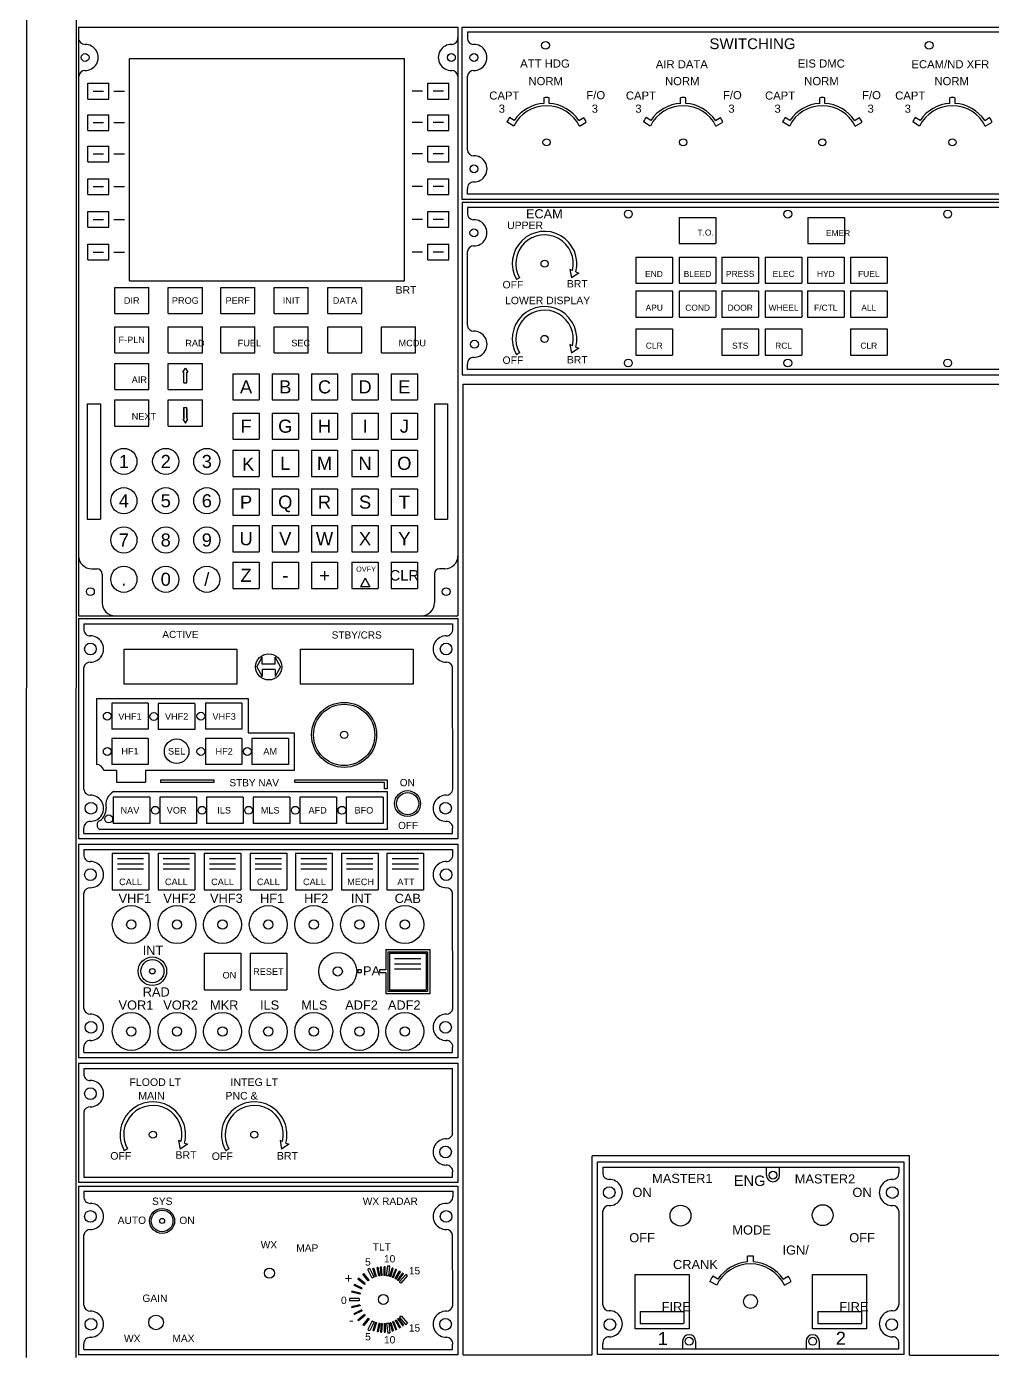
# Model space of a CAD drawing. Extents: x -28 to 311, y -2 to 142.
# Drawn here: x 88.35 to 102.88, y 9.08 to 29.08 of the extents above; entities that cross this region are included whole.
import ezdxf
from ezdxf.enums import TextEntityAlignment as Align

# ---------------------------------------------------------------- set-up
doc = ezdxf.new("R2010")
doc.units = 0
doc.header["$MEASUREMENT"] = 0
doc.layers.get('0').update_dxf_attribs({"linetype": 'CONTINUOUS'})
doc.styles.add('ARIAL', font='arial.ttf', dxfattribs={"height": 3.5})

msp = doc.modelspace()

# ---------------------------------------------------------------- linework, layer by layer
at = {"color": 5, "linetype": 'CONTINUOUS'}
for p, q in [((88.349, 9.064), (88.353, 29.205)), ((89.097, 9.064), (89.101, 29.205)), ((89.132, 29.077), (94.841, 29.077)), ((89.132, 29.077), (89.132, 20.219)), ((94.841, 29.077), (94.841, 20.219)), ((94.904, 29.077), (103.565, 29.077)), ((94.904, 26.483), (94.904, 29.077)), ((103.487, 28.998), (94.983, 28.998)), ((94.983, 28.998), (94.983, 28.92)), ((89.9, 28.605), (94.034, 28.605)), ((89.9, 25.258), (89.9, 28.605)), ((94.034, 25.258), (94.034, 28.605)), ((89.27, 27.994), (89.27, 28.231)), ((89.27, 28.231), (89.585, 28.231)), ((89.585, 27.994), (89.585, 28.231)), ((94.388, 27.994), (94.388, 28.231)), ((94.388, 28.231), (94.703, 28.231)), ((94.703, 27.994), (94.703, 28.231)), ((94.983, 27.229), (94.983, 28.339)), ((89.27, 27.994), (89.585, 27.994)), ((94.388, 27.994), (94.703, 27.994)), ((89.27, 27.522), (89.27, 27.758)), ((89.27, 27.758), (89.585, 27.758)), ((89.585, 27.522), (89.585, 27.758)), ((94.388, 27.522), (94.388, 27.758)), ((94.388, 27.758), (94.703, 27.758)), ((94.703, 27.522), (94.703, 27.758)), ((89.27, 27.522), (89.585, 27.522)), ((94.388, 27.522), (94.703, 27.522)), ((89.27, 27.05), (89.27, 27.286)), ((89.27, 27.286), (89.585, 27.286)), ((89.585, 27.05), (89.585, 27.286)), ((94.388, 27.05), (94.388, 27.286)), ((94.388, 27.286), (94.703, 27.286)), ((94.703, 27.05), (94.703, 27.286)), ((89.27, 27.05), (89.585, 27.05)), ((94.388, 27.05), (94.703, 27.05)), ((89.27, 26.557), (89.27, 26.794)), ((89.27, 26.794), (89.585, 26.794)), ((89.585, 26.557), (89.585, 26.794)), ((94.388, 26.557), (94.388, 26.794)), ((94.388, 26.794), (94.703, 26.794)), ((94.703, 26.557), (94.703, 26.794)), ((94.983, 26.564), (94.983, 26.643)), ((89.27, 26.557), (89.585, 26.557)), ((94.388, 26.557), (94.703, 26.557)), ((103.565, 26.439), (94.903, 26.439)), ((94.903, 26.439), (94.904, 23.844)), ((103.565, 26.483), (94.904, 26.483)), ((103.487, 26.564), (94.983, 26.564)), ((89.27, 26.065), (89.27, 26.302)), ((89.27, 26.302), (89.585, 26.302)), ((89.585, 26.065), (89.585, 26.302)), ((94.388, 26.065), (94.388, 26.302)), ((94.388, 26.302), (94.703, 26.302)), ((94.703, 26.065), (94.703, 26.302)), ((103.486, 26.36), (94.983, 26.36)), ((94.983, 26.36), (94.983, 26.282)), ((98.172, 26.213), (98.172, 25.819)), ((98.172, 26.213), (98.723, 26.213)), ((98.723, 26.213), (98.723, 25.819)), ((100.107, 26.213), (100.107, 25.819)), ((100.107, 26.213), (100.658, 26.213)), ((100.658, 26.213), (100.658, 25.819)), ((89.27, 26.065), (89.585, 26.065)), ((94.388, 26.065), (94.703, 26.065)), ((89.27, 25.573), (89.27, 25.809)), ((89.27, 25.809), (89.585, 25.809)), ((89.585, 25.573), (89.585, 25.809)), ((94.388, 25.573), (94.388, 25.809)), ((94.388, 25.809), (94.703, 25.809)), ((94.703, 25.573), (94.703, 25.809)), ((98.172, 25.819), (98.723, 25.819)), ((100.107, 25.819), (100.658, 25.819)), ((94.983, 24.59), (94.983, 25.702)), ((97.519, 25.616), (97.519, 25.222)), ((97.519, 25.616), (98.07, 25.616)), ((98.07, 25.616), (98.07, 25.222)), ((98.172, 25.616), (98.172, 25.222)), ((98.172, 25.616), (98.723, 25.616)), ((98.723, 25.616), (98.723, 25.222)), ((98.813, 25.616), (98.813, 25.222)), ((98.813, 25.616), (99.364, 25.616)), ((99.364, 25.616), (99.364, 25.222)), ((99.466, 25.616), (99.466, 25.222)), ((99.466, 25.616), (100.017, 25.616)), ((100.017, 25.616), (100.017, 25.222)), ((100.101, 25.616), (100.101, 25.222)), ((100.101, 25.616), (100.652, 25.616)), ((100.652, 25.616), (100.652, 25.222)), ((100.748, 25.616), (100.748, 25.222)), ((100.748, 25.616), (101.299, 25.616)), ((101.299, 25.616), (101.299, 25.222)), ((89.27, 25.573), (89.585, 25.573)), ((94.388, 25.573), (94.703, 25.573)), ((89.9, 25.258), (94.034, 25.258)), ((97.519, 25.222), (98.07, 25.222)), ((98.172, 25.222), (98.723, 25.222)), ((98.813, 25.222), (99.364, 25.222)), ((99.466, 25.222), (100.017, 25.222)), ((100.101, 25.222), (100.652, 25.222)), ((100.748, 25.222), (101.299, 25.222)), ((89.675, 24.766), (89.675, 25.16)), ((89.675, 25.16), (90.187, 25.16)), ((90.187, 24.766), (90.187, 25.16)), ((90.482, 24.766), (90.482, 25.16)), ((90.482, 25.16), (90.994, 25.16)), ((90.994, 24.766), (90.994, 25.16)), ((91.27, 24.766), (91.27, 25.16)), ((91.27, 25.16), (91.782, 25.16)), ((91.782, 24.766), (91.782, 25.16)), ((92.077, 24.766), (92.077, 25.16)), ((92.077, 25.16), (92.589, 25.16)), ((92.589, 24.766), (92.589, 25.16)), ((92.884, 24.766), (92.884, 25.16)), ((92.884, 25.16), (93.396, 25.16)), ((93.396, 24.766), (93.396, 25.16)), ((97.519, 25.108), (98.07, 25.108)), ((97.519, 25.108), (97.519, 24.714)), ((98.07, 25.108), (98.07, 24.714)), ((98.172, 25.108), (98.723, 25.108)), ((98.172, 25.108), (98.172, 24.714)), ((98.723, 25.108), (98.723, 24.714)), ((98.813, 25.108), (99.364, 25.108)), ((98.813, 25.108), (98.813, 24.714)), ((99.364, 25.108), (99.364, 24.714)), ((99.466, 25.108), (99.466, 24.714)), ((99.466, 25.108), (100.017, 25.108)), ((100.017, 25.108), (100.017, 24.714)), ((100.101, 25.108), (100.652, 25.108)), ((100.101, 25.108), (100.101, 24.714)), ((100.652, 25.108), (100.652, 24.714)), ((100.748, 25.108), (100.748, 24.714)), ((100.748, 25.108), (101.299, 25.108)), ((101.299, 25.108), (101.299, 24.714)), ((89.675, 24.766), (90.187, 24.766)), ((90.482, 24.766), (90.994, 24.766)), ((91.27, 24.766), (91.782, 24.766)), ((92.077, 24.766), (92.589, 24.766)), ((92.884, 24.766), (93.396, 24.766)), ((97.519, 24.714), (98.07, 24.714)), ((98.172, 24.714), (98.723, 24.714)), ((98.813, 24.714), (99.364, 24.714)), ((99.466, 24.714), (100.017, 24.714)), ((100.101, 24.714), (100.652, 24.714)), ((100.748, 24.714), (101.299, 24.714)), ((89.675, 24.176), (89.675, 24.569)), ((89.675, 24.569), (90.187, 24.569)), ((90.187, 24.176), (90.187, 24.569)), ((90.482, 24.176), (90.482, 24.569)), ((90.482, 24.569), (90.994, 24.569)), ((90.994, 24.176), (90.994, 24.569)), ((91.27, 24.176), (91.27, 24.569)), ((91.27, 24.569), (91.782, 24.569)), ((91.782, 24.176), (91.782, 24.569)), ((92.077, 24.176), (92.077, 24.569)), ((92.077, 24.569), (92.589, 24.569)), ((92.589, 24.176), (92.589, 24.569)), ((92.884, 24.176), (92.884, 24.569)), ((92.884, 24.569), (93.396, 24.569)), ((93.396, 24.176), (93.396, 24.569)), ((93.691, 24.176), (93.691, 24.569)), ((93.691, 24.569), (94.203, 24.569)), ((94.203, 24.176), (94.203, 24.569)), ((97.519, 24.536), (98.07, 24.536)), ((97.519, 24.536), (97.519, 24.143)), ((98.07, 24.536), (98.07, 24.143)), ((98.813, 24.536), (99.364, 24.536)), ((98.813, 24.536), (98.813, 24.143)), ((99.364, 24.536), (99.364, 24.143)), ((99.466, 24.536), (100.017, 24.536)), ((99.466, 24.536), (99.466, 24.143)), ((100.017, 24.536), (100.017, 24.143)), ((100.748, 24.536), (101.299, 24.536)), ((100.748, 24.536), (100.748, 24.143)), ((101.299, 24.536), (101.299, 24.143)), ((89.675, 24.176), (90.187, 24.176)), ((89.675, 23.624), (89.675, 24.018)), ((89.675, 24.018), (90.187, 24.018)), ((90.187, 23.624), (90.187, 24.018)), ((90.482, 24.176), (90.994, 24.176)), ((90.482, 23.624), (90.482, 24.018)), ((90.482, 24.018), (90.994, 24.018)), ((90.994, 23.624), (90.994, 24.018)), ((91.27, 24.176), (91.782, 24.176)), ((92.077, 24.176), (92.589, 24.176)), ((92.884, 24.176), (93.396, 24.176)), ((93.691, 24.176), (94.203, 24.176)), ((97.519, 24.143), (98.07, 24.143)), ((98.813, 24.143), (99.364, 24.143)), ((99.466, 24.143), (100.017, 24.143)), ((100.748, 24.143), (101.299, 24.143)), ((91.455, 23.861), (91.455, 23.467)), ((91.455, 23.861), (91.849, 23.861)), ((91.849, 23.861), (91.849, 23.467)), ((92.045, 23.861), (92.045, 23.467)), ((92.045, 23.861), (92.439, 23.861)), ((92.439, 23.861), (92.439, 23.467)), ((92.636, 23.861), (92.636, 23.467)), ((92.636, 23.861), (93.03, 23.861)), ((93.03, 23.861), (93.03, 23.467)), ((93.246, 23.861), (93.246, 23.467)), ((93.246, 23.861), (93.64, 23.861)), ((93.64, 23.861), (93.64, 23.467)), ((93.837, 23.861), (93.837, 23.467)), ((93.837, 23.861), (94.23, 23.861)), ((94.23, 23.861), (94.23, 23.467)), ((94.904, 23.844), (103.565, 23.844)), ((94.983, 23.925), (94.983, 24.004)), ((103.478, 23.925), (94.983, 23.925)), ((89.675, 23.624), (90.187, 23.624)), ((90.482, 23.624), (90.994, 23.624)), ((94.92, 9.103), (94.92, 23.707)), ((94.92, 23.707), (103.581, 23.707)), ((89.675, 23.073), (89.675, 23.467)), ((89.675, 23.467), (90.187, 23.467)), ((90.187, 23.073), (90.187, 23.467)), ((90.482, 23.073), (90.482, 23.467)), ((90.482, 23.467), (90.994, 23.467)), ((90.994, 23.073), (90.994, 23.467)), ((91.455, 23.467), (91.849, 23.467)), ((92.045, 23.467), (92.439, 23.467)), ((92.636, 23.467), (93.03, 23.467)), ((93.246, 23.467), (93.64, 23.467)), ((93.837, 23.467), (94.23, 23.467)), ((91.455, 23.27), (91.455, 22.876)), ((91.455, 23.27), (91.849, 23.27)), ((91.849, 23.27), (91.849, 22.876)), ((92.045, 23.27), (92.045, 22.876)), ((92.045, 23.27), (92.439, 23.27)), ((92.439, 23.27), (92.439, 22.876)), ((92.636, 23.27), (92.636, 22.876)), ((92.636, 23.27), (93.03, 23.27)), ((93.03, 23.27), (93.03, 22.876)), ((93.246, 23.27), (93.246, 22.876)), ((93.246, 23.27), (93.64, 23.27)), ((93.64, 23.27), (93.64, 22.876)), ((93.837, 23.27), (93.837, 22.876)), ((93.837, 23.27), (94.23, 23.27)), ((94.23, 23.27), (94.23, 22.876)), ((89.675, 23.073), (90.187, 23.073)), ((90.482, 23.073), (90.994, 23.073)), ((91.455, 22.876), (91.849, 22.876)), ((92.045, 22.876), (92.439, 22.876)), ((92.636, 22.876), (93.03, 22.876)), ((93.246, 22.876), (93.64, 22.876)), ((93.837, 22.876), (94.23, 22.876)), ((91.455, 22.711), (91.455, 22.317)), ((91.455, 22.711), (91.849, 22.711)), ((91.849, 22.711), (91.849, 22.317)), ((92.045, 22.711), (92.045, 22.317)), ((92.045, 22.711), (92.439, 22.711)), ((92.439, 22.711), (92.439, 22.317)), ((92.636, 22.711), (92.636, 22.317)), ((92.636, 22.711), (93.03, 22.711)), ((93.03, 22.711), (93.03, 22.317)), ((93.246, 22.711), (93.246, 22.317)), ((93.246, 22.711), (93.64, 22.711)), ((93.64, 22.711), (93.64, 22.317)), ((93.837, 22.711), (93.837, 22.317)), ((93.837, 22.711), (94.23, 22.711)), ((94.23, 22.711), (94.23, 22.317)), ((91.455, 22.317), (91.849, 22.317)), ((92.045, 22.317), (92.439, 22.317)), ((92.636, 22.317), (93.03, 22.317)), ((93.246, 22.317), (93.64, 22.317)), ((93.837, 22.317), (94.23, 22.317)), ((91.455, 22.128), (91.455, 21.735)), ((91.455, 22.128), (91.849, 22.128)), ((91.849, 22.128), (91.849, 21.735)), ((92.045, 22.128), (92.045, 21.735)), ((92.045, 22.128), (92.439, 22.128)), ((92.439, 22.128), (92.439, 21.735)), ((92.636, 22.128), (92.636, 21.735)), ((92.636, 22.128), (93.03, 22.128)), ((93.03, 22.128), (93.03, 21.735)), ((93.246, 22.128), (93.246, 21.735)), ((93.246, 22.128), (93.64, 22.128)), ((93.64, 22.128), (93.64, 21.735)), ((93.837, 22.128), (93.837, 21.735)), ((93.837, 22.128), (94.23, 22.128)), ((94.23, 22.128), (94.23, 21.735)), ((91.455, 21.735), (91.849, 21.735)), ((92.045, 21.735), (92.439, 21.735)), ((92.636, 21.735), (93.03, 21.735)), ((93.246, 21.735), (93.64, 21.735)), ((93.837, 21.735), (94.23, 21.735)), ((91.455, 21.577), (91.455, 21.183)), ((91.455, 21.577), (91.849, 21.577)), ((91.849, 21.577), (91.849, 21.183)), ((92.045, 21.577), (92.045, 21.183)), ((92.045, 21.577), (92.439, 21.577)), ((92.439, 21.577), (92.439, 21.183)), ((92.636, 21.577), (92.636, 21.183)), ((92.636, 21.577), (93.03, 21.577)), ((93.03, 21.577), (93.03, 21.183)), ((93.246, 21.577), (93.246, 21.183)), ((93.246, 21.577), (93.64, 21.577)), ((93.64, 21.577), (93.64, 21.183)), ((93.837, 21.577), (93.837, 21.183)), ((93.837, 21.577), (94.23, 21.577)), ((94.23, 21.577), (94.23, 21.183)), ((91.455, 21.183), (91.849, 21.183)), ((91.455, 21.026), (91.455, 20.632)), ((91.455, 21.026), (91.849, 21.026)), ((91.849, 21.026), (91.849, 20.632)), ((92.045, 21.183), (92.439, 21.183)), ((92.045, 21.026), (92.045, 20.632)), ((92.045, 21.026), (92.439, 21.026)), ((92.439, 21.026), (92.439, 20.632)), ((92.636, 21.183), (93.03, 21.183)), ((92.636, 21.026), (92.636, 20.632)), ((92.636, 21.026), (93.03, 21.026)), ((93.03, 21.026), (93.03, 20.632)), ((93.246, 21.183), (93.64, 21.183)), ((93.246, 21.026), (93.246, 20.632)), ((93.246, 21.026), (93.64, 21.026)), ((93.64, 21.026), (93.64, 20.632)), ((93.837, 21.183), (94.23, 21.183)), ((93.837, 21.026), (93.837, 20.632)), ((93.837, 21.026), (94.23, 21.026)), ((94.23, 21.026), (94.23, 20.632)), ((89.329, 20.928), (89.408, 20.928)), ((89.486, 20.849), (89.486, 20.416)), ((94.486, 20.849), (94.486, 20.416)), ((94.644, 20.928), (94.565, 20.928)), ((91.455, 20.632), (91.849, 20.632)), ((92.045, 20.632), (92.439, 20.632)), ((92.636, 20.632), (93.03, 20.632)), ((93.246, 20.632), (93.64, 20.632)), ((93.837, 20.632), (94.23, 20.632)), ((89.132, 20.219), (94.841, 20.219)), ((89.132, 20.18), (94.841, 20.18)), ((89.132, 20.18), (89.132, 16.864)), ((89.211, 20.101), (89.211, 20.022)), ((89.211, 20.101), (94.761, 20.101)), ((94.761, 20.101), (94.761, 20.022)), ((94.841, 20.18), (94.841, 16.864)), ((89.816, 19.718), (91.513, 19.718)), ((89.816, 19.193), (89.816, 19.718)), ((91.513, 19.718), (91.513, 19.193)), ((92.472, 19.718), (94.169, 19.718)), ((92.472, 19.193), (92.472, 19.718)), ((94.169, 19.718), (94.169, 19.193)), ((89.211, 17.609), (89.212, 19.442)), ((94.762, 17.609), (94.761, 19.442)), ((91.513, 19.193), (89.816, 19.193)), ((94.169, 19.193), (92.472, 19.193)), ((89.399, 18.978), (91.682, 18.978)), ((89.399, 18.978), (89.399, 17.984)), ((89.63, 18.908), (89.63, 18.515)), ((90.181, 18.908), (89.63, 18.908)), ((90.181, 18.908), (90.181, 18.515)), ((90.331, 18.903), (90.331, 18.509)), ((90.882, 18.903), (90.331, 18.903)), ((90.882, 18.903), (90.882, 18.509)), ((91.039, 18.908), (91.039, 18.515)), ((91.59, 18.908), (91.039, 18.908)), ((91.59, 18.908), (91.59, 18.515)), ((91.682, 18.978), (91.682, 18.46)), ((90.181, 18.515), (89.63, 18.515)), ((90.882, 18.509), (90.331, 18.509)), ((91.59, 18.515), (91.039, 18.515)), ((91.682, 18.46), (92.378, 18.46)), ((92.378, 18.46), (92.378, 17.891)), ((89.63, 18.376), (89.63, 17.982)), ((90.181, 18.376), (89.63, 18.376)), ((90.181, 18.376), (90.181, 17.982)), ((91.039, 18.376), (91.039, 17.982)), ((91.59, 18.376), (91.039, 18.376)), ((91.59, 18.376), (91.59, 17.982)), ((91.739, 18.376), (91.739, 17.982)), ((92.29, 18.376), (91.739, 18.376)), ((92.29, 18.376), (92.29, 17.982)), ((89.704, 17.891), (89.509, 17.891)), ((90.181, 17.982), (89.63, 17.982)), ((89.704, 17.891), (89.704, 17.718)), ((92.378, 17.891), (90.139, 17.891)), ((90.139, 17.891), (90.139, 17.718)), ((91.59, 17.982), (91.039, 17.982)), ((92.29, 17.982), (91.739, 17.982)), ((89.704, 17.718), (90.139, 17.718)), ((89.652, 17.492), (89.652, 17.098)), ((90.203, 17.492), (89.652, 17.492)), ((89.658, 17.575), (93.775, 17.575)), ((90.203, 17.492), (90.203, 17.098)), ((90.354, 17.492), (90.354, 17.098)), ((90.905, 17.492), (90.354, 17.492)), ((90.905, 17.492), (90.905, 17.098)), ((91.056, 17.492), (91.056, 17.098)), ((91.607, 17.492), (91.056, 17.492)), ((91.607, 17.492), (91.607, 17.098)), ((91.758, 17.492), (91.758, 17.098)), ((92.309, 17.492), (91.758, 17.492)), ((92.309, 17.492), (92.309, 17.098)), ((92.46, 17.492), (92.46, 17.098)), ((93.011, 17.492), (92.46, 17.492)), ((93.011, 17.492), (93.011, 17.098)), ((93.713, 17.492), (93.161, 17.492)), ((93.161, 17.492), (93.161, 17.098)), ((93.713, 17.492), (93.713, 17.098)), ((93.775, 17.575), (93.775, 17.006)), ((89.211, 16.945), (89.211, 17.024)), ((93.775, 17.006), (89.453, 17.006)), ((90.203, 17.098), (89.652, 17.098)), ((90.905, 17.098), (90.354, 17.098)), ((91.607, 17.098), (91.056, 17.098)), ((92.309, 17.098), (91.758, 17.098)), ((93.011, 17.098), (92.46, 17.098)), ((93.713, 17.098), (93.161, 17.098)), ((94.761, 16.945), (94.761, 17.024)), ((94.841, 16.864), (89.132, 16.864)), ((89.211, 16.945), (94.761, 16.945)), ((89.132, 16.786), (94.841, 16.786)), ((89.132, 16.786), (89.132, 13.569)), ((89.211, 16.707), (89.211, 16.628)), ((89.211, 16.707), (94.761, 16.707)), ((89.638, 16.649), (90.189, 16.649)), ((89.638, 16.649), (89.638, 16.098)), ((90.189, 16.649), (90.189, 16.098)), ((90.328, 16.649), (90.328, 16.098)), ((90.328, 16.649), (90.879, 16.649)), ((90.879, 16.649), (90.879, 16.098)), ((91.023, 16.649), (91.023, 16.098)), ((91.023, 16.649), (91.574, 16.649)), ((91.574, 16.649), (91.574, 16.098)), ((91.713, 16.649), (91.713, 16.098)), ((91.713, 16.649), (92.264, 16.649)), ((92.264, 16.649), (92.264, 16.098)), ((92.398, 16.649), (92.398, 16.098)), ((92.398, 16.649), (92.949, 16.649)), ((92.949, 16.649), (92.949, 16.098)), ((93.088, 16.649), (93.088, 16.098)), ((93.088, 16.649), (93.639, 16.649)), ((93.639, 16.649), (93.639, 16.098)), ((93.773, 16.649), (93.773, 16.098)), ((93.773, 16.649), (94.324, 16.649)), ((94.324, 16.649), (94.324, 16.098)), ((94.761, 16.707), (94.761, 16.628)), ((94.841, 16.786), (94.841, 13.569)), ((89.211, 14.313), (89.212, 16.048)), ((89.638, 16.098), (90.189, 16.098)), ((90.328, 16.098), (90.879, 16.098)), ((91.023, 16.098), (91.574, 16.098)), ((91.713, 16.098), (92.264, 16.098)), ((92.398, 16.098), (92.949, 16.098)), ((93.088, 16.098), (93.639, 16.098)), ((93.773, 16.098), (94.324, 16.098)), ((94.762, 14.313), (94.761, 16.048)), ((91.023, 15.144), (91.574, 15.144)), ((91.023, 15.144), (91.023, 14.593)), ((91.574, 15.144), (91.574, 14.593)), ((91.713, 15.144), (92.264, 15.144)), ((91.713, 15.144), (91.713, 14.593)), ((92.264, 15.144), (92.264, 14.593)), ((93.809, 15.144), (93.809, 14.593)), ((93.809, 15.144), (94.36, 15.144)), ((94.36, 15.144), (94.36, 14.593)), ((91.023, 14.593), (91.574, 14.593)), ((91.713, 14.593), (92.264, 14.593)), ((93.809, 14.593), (94.36, 14.593)), ((89.211, 13.65), (89.211, 13.729)), ((89.211, 13.65), (94.761, 13.65)), ((94.761, 13.65), (94.761, 13.729)), ((94.841, 13.569), (89.132, 13.569)), ((89.132, 13.49), (94.841, 13.49)), ((89.132, 13.49), (89.132, 11.694)), ((89.211, 13.411), (89.211, 13.333)), ((89.211, 13.411), (94.762, 13.411)), ((94.761, 12.434), (94.761, 13.411)), ((94.841, 13.49), (94.841, 11.694)), ((89.212, 12.752), (89.209, 11.775)), ((101.635, 12.099), (96.862, 12.099)), ((96.862, 9.102), (96.862, 12.099)), ((101.557, 12.003), (96.941, 12.003)), ((96.941, 9.11), (96.941, 12.003)), ((101.557, 9.11), (101.557, 12.003)), ((101.635, 9.1), (101.635, 12.099)), ((94.761, 11.775), (94.761, 11.854)), ((97.02, 11.924), (97.02, 11.846)), ((97.02, 11.924), (101.477, 11.924)), ((99.484, 11.806), (99.484, 11.924)), ((99.681, 11.806), (99.681, 11.924)), ((101.477, 11.924), (101.477, 11.846)), ((94.841, 11.694), (89.132, 11.694)), ((89.132, 11.643), (94.841, 11.643)), ((89.132, 11.643), (89.132, 9.103)), ((89.209, 11.775), (94.761, 11.775)), ((94.841, 11.643), (94.841, 9.103)), ((89.211, 11.565), (89.211, 11.486)), ((89.211, 11.565), (94.762, 11.565)), ((94.762, 11.565), (94.762, 11.486)), ((97.019, 9.855), (97.02, 11.265)), ((101.477, 11.265), (101.478, 9.855)), ((89.211, 9.849), (89.212, 10.906)), ((94.762, 9.849), (94.761, 10.906)), ((97.506, 10.313), (98.32, 10.313)), ((97.506, 9.495), (97.506, 10.313)), ((98.32, 10.313), (98.32, 9.495)), ((100.179, 10.313), (100.992, 10.313)), ((100.179, 9.495), (100.179, 10.313)), ((100.992, 10.313), (100.992, 9.495)), ((98.32, 9.495), (97.506, 9.495)), ((100.992, 9.495), (100.179, 9.495)), ((89.211, 9.184), (89.211, 9.263)), ((94.761, 9.184), (94.761, 9.263)), ((97.02, 9.19), (97.02, 9.269)), ((98.222, 9.308), (98.222, 9.19)), ((98.418, 9.308), (98.418, 9.19)), ((100.08, 9.308), (100.08, 9.19)), ((100.277, 9.308), (100.277, 9.19)), ((101.477, 9.19), (101.477, 9.269)), ((94.841, 9.103), (89.132, 9.103)), ((89.211, 9.184), (94.761, 9.184)), ((94.92, 9.103), (96.862, 9.102)), ((101.557, 9.11), (96.941, 9.11)), ((101.477, 9.19), (97.02, 9.19)), ((101.635, 9.1), (103.581, 9.099))]:
    msp.add_line(p, q, dxfattribs=at)
at = {"color": 1, "linetype": 'CONTINUOUS'}
for p, q in [((89.349, 28.113), (89.506, 28.113)), ((89.663, 28.113), (89.821, 28.113)), ((94.309, 28.113), (94.152, 28.113)), ((94.624, 28.113), (94.467, 28.113)), ((96.136, 27.929), (96.136, 28.014)), ((96.212, 27.929), (96.212, 28.014)), ((98.191, 27.929), (98.191, 28.014)), ((98.268, 27.929), (98.268, 28.014)), ((100.286, 27.929), (100.286, 28.014)), ((100.362, 27.929), (100.362, 28.014)), ((102.245, 27.929), (102.245, 28.014)), ((102.322, 27.929), (102.322, 28.014)), ((89.349, 27.64), (89.506, 27.64)), ((89.663, 27.64), (89.821, 27.64)), ((94.309, 27.64), (94.152, 27.64)), ((94.624, 27.64), (94.467, 27.64)), ((95.68, 27.588), (95.576, 27.649)), ((95.688, 27.672), (95.615, 27.715)), ((96.66, 27.672), (96.734, 27.714)), ((96.668, 27.587), (96.772, 27.648)), ((97.736, 27.588), (97.632, 27.649)), ((97.744, 27.672), (97.671, 27.715)), ((98.716, 27.672), (98.79, 27.714)), ((98.724, 27.587), (98.828, 27.648)), ((99.83, 27.588), (99.726, 27.649)), ((99.838, 27.672), (99.765, 27.715)), ((100.811, 27.672), (100.884, 27.714)), ((100.818, 27.587), (100.923, 27.648)), ((101.789, 27.588), (101.685, 27.649)), ((101.797, 27.672), (101.724, 27.715)), ((102.77, 27.672), (102.843, 27.714)), ((102.777, 27.587), (102.882, 27.648)), ((89.349, 27.168), (89.506, 27.168)), ((89.663, 27.168), (89.821, 27.168)), ((94.309, 27.168), (94.152, 27.168)), ((94.624, 27.168), (94.467, 27.168)), ((89.349, 26.676), (89.506, 26.676)), ((89.663, 26.676), (89.821, 26.676)), ((94.309, 26.676), (94.152, 26.676)), ((94.624, 26.676), (94.467, 26.676)), ((89.349, 26.183), (89.506, 26.183)), ((89.663, 26.183), (89.821, 26.183)), ((94.309, 26.183), (94.152, 26.183)), ((94.624, 26.183), (94.467, 26.183)), ((89.349, 25.691), (89.506, 25.691)), ((89.663, 25.691), (89.821, 25.691)), ((94.309, 25.691), (94.152, 25.691)), ((94.624, 25.691), (94.467, 25.691)), ((96.564, 25.414), (96.527, 25.432)), ((96.527, 25.432), (96.55, 25.302)), ((95.766, 25.305), (95.72, 25.279)), ((96.659, 25.375), (96.55, 25.302)), ((96.613, 25.393), (96.659, 25.375)), ((96.564, 24.283), (96.527, 24.301)), ((96.527, 24.301), (96.55, 24.171)), ((96.659, 24.244), (96.55, 24.171)), ((96.613, 24.262), (96.659, 24.244)), ((95.766, 24.174), (95.72, 24.148)), ((90.699, 23.886), (90.739, 23.945)), ((90.699, 23.886), (90.714, 23.886)), ((90.714, 23.726), (90.714, 23.886)), ((90.739, 23.945), (90.778, 23.886)), ((90.763, 23.886), (90.778, 23.886)), ((90.763, 23.726), (90.763, 23.886)), ((90.714, 23.726), (90.763, 23.726)), ((89.262, 23.408), (89.459, 23.408)), ((89.262, 23.408), (89.262, 21.676)), ((89.459, 23.408), (89.459, 21.676)), ((94.486, 23.408), (94.683, 23.408)), ((94.486, 23.408), (94.486, 21.676)), ((94.683, 23.408), (94.683, 21.676)), ((90.714, 23.196), (90.714, 23.356)), ((90.714, 23.356), (90.763, 23.356)), ((90.714, 23.336), (90.714, 23.176)), ((90.763, 23.196), (90.763, 23.356)), ((90.763, 23.336), (90.763, 23.176)), ((90.699, 23.176), (90.714, 23.176)), ((90.699, 23.176), (90.738, 23.118)), ((90.738, 23.118), (90.778, 23.176)), ((90.763, 23.176), (90.778, 23.176)), ((89.262, 21.676), (89.459, 21.676)), ((94.486, 21.676), (94.683, 21.676)), ((93.443, 20.784), (93.372, 20.654)), ((93.514, 20.654), (93.372, 20.654)), ((93.443, 20.784), (93.514, 20.654)), ((91.815, 19.452), (91.894, 19.6)), ((91.815, 19.452), (91.894, 19.305)), ((91.894, 19.492), (91.894, 19.6)), ((92.091, 19.492), (91.894, 19.492)), ((92.091, 19.413), (91.894, 19.413)), ((91.894, 19.413), (91.894, 19.305)), ((92.091, 19.492), (92.091, 19.6)), ((92.17, 19.452), (92.091, 19.6)), ((92.17, 19.452), (92.091, 19.305)), ((92.091, 19.413), (92.091, 19.305)), ((90.363, 17.751), (91.165, 17.751)), ((90.363, 17.751), (90.363, 17.711)), ((91.165, 17.711), (90.363, 17.711)), ((91.165, 17.751), (91.165, 17.711)), ((92.388, 17.711), (92.388, 17.751)), ((92.388, 17.751), (93.774, 17.751)), ((93.733, 17.711), (92.388, 17.711)), ((93.733, 17.618), (93.733, 17.711)), ((93.774, 17.618), (93.733, 17.618)), ((93.774, 17.751), (93.774, 17.618)), ((89.716, 16.57), (90.11, 16.57)), ((89.716, 16.491), (90.11, 16.491)), ((89.716, 16.413), (90.11, 16.413)), ((90.406, 16.57), (90.8, 16.57)), ((90.406, 16.491), (90.8, 16.491)), ((90.406, 16.413), (90.8, 16.413)), ((91.101, 16.57), (91.495, 16.57)), ((91.101, 16.491), (91.495, 16.491)), ((91.101, 16.413), (91.495, 16.413)), ((91.791, 16.57), (92.185, 16.57)), ((91.791, 16.491), (92.185, 16.491)), ((91.791, 16.413), (92.185, 16.413)), ((92.476, 16.57), (92.87, 16.57)), ((92.476, 16.491), (92.87, 16.491)), ((92.476, 16.413), (92.87, 16.413)), ((93.166, 16.57), (93.56, 16.57)), ((93.166, 16.491), (93.56, 16.491)), ((93.166, 16.413), (93.56, 16.413)), ((93.851, 16.57), (94.245, 16.57)), ((93.851, 16.491), (94.245, 16.491)), ((93.851, 16.413), (94.245, 16.413)), ((93.753, 15.2), (94.417, 15.2)), ((93.753, 15.2), (93.753, 14.896)), ((93.786, 15.167), (93.786, 14.57)), ((93.786, 15.167), (94.383, 15.167)), ((93.888, 15.065), (94.282, 15.065)), ((94.383, 15.167), (94.383, 14.57)), ((94.417, 15.2), (94.417, 14.536)), ((93.332, 14.896), (93.332, 14.853)), ((93.386, 14.896), (93.332, 14.896)), ((93.332, 14.853), (93.386, 14.853)), ((93.386, 14.896), (93.386, 14.853)), ((93.753, 14.896), (93.658, 14.896)), ((93.658, 14.896), (93.658, 14.853)), ((93.658, 14.853), (93.753, 14.853)), ((93.753, 14.853), (93.753, 14.536)), ((93.888, 14.986), (94.282, 14.986)), ((93.888, 14.908), (94.282, 14.908)), ((94.417, 14.536), (93.753, 14.536)), ((94.383, 14.57), (93.786, 14.57)), ((90.675, 12.311), (90.637, 12.329)), ((90.637, 12.329), (90.66, 12.197)), ((90.771, 12.272), (90.66, 12.197)), ((90.725, 12.289), (90.771, 12.272)), ((92.201, 12.311), (92.164, 12.329)), ((92.164, 12.329), (92.187, 12.197)), ((92.298, 12.272), (92.187, 12.197)), ((92.251, 12.289), (92.298, 12.272)), ((89.866, 12.2), (89.819, 12.174)), ((91.392, 12.2), (91.346, 12.174)), ((93.581, 10.272), (93.514, 10.403)), ((93.615, 10.282), (93.575, 10.405)), ((93.65, 10.291), (93.626, 10.418)), ((93.665, 10.295), (93.641, 10.421)), ((93.686, 10.296), (93.675, 10.425)), ((93.701, 10.298), (93.69, 10.426)), ((93.728, 10.297), (93.731, 10.426)), ((93.743, 10.298), (93.746, 10.426)), ((93.766, 10.294), (93.785, 10.44)), ((93.799, 10.29), (93.818, 10.435)), ((93.816, 10.284), (93.851, 10.408)), ((93.831, 10.279), (93.866, 10.403)), ((99.199, 10.5), (99.199, 10.588)), ((99.289, 10.5), (99.289, 10.588)), ((93.436, 10.163), (93.336, 10.244)), ((93.445, 10.176), (93.345, 10.256)), ((93.491, 10.218), (93.411, 10.318)), ((93.503, 10.227), (93.423, 10.327)), ((93.552, 10.257), (93.485, 10.387)), ((93.601, 10.278), (93.56, 10.4)), ((93.855, 10.271), (93.904, 10.39)), ((93.87, 10.265), (93.918, 10.385)), ((93.898, 10.25), (93.963, 10.362)), ((93.911, 10.242), (93.976, 10.354)), ((93.932, 10.227), (94.009, 10.331)), ((93.945, 10.219), (94.021, 10.322)), ((93.959, 10.205), (94.057, 10.314)), ((93.984, 10.183), (94.082, 10.292)), ((98.735, 10.149), (98.631, 10.208)), ((98.753, 10.243), (98.677, 10.287)), ((99.736, 10.243), (99.811, 10.287)), ((99.754, 10.149), (99.857, 10.208)), ((93.365, 10.016), (93.24, 10.045)), ((93.369, 10.031), (93.243, 10.06)), ((93.392, 10.092), (93.276, 10.149)), ((93.397, 10.106), (93.282, 10.162)), ((93.356, 9.949), (93.209, 9.949)), ((93.356, 9.916), (93.21, 9.916)), ((93.365, 9.855), (93.24, 9.826)), ((93.369, 9.84), (93.243, 9.811)), ((93.392, 9.779), (93.276, 9.722)), ((93.397, 9.765), (93.282, 9.709)), ((93.436, 9.708), (93.336, 9.627)), ((93.445, 9.695), (93.345, 9.615)), ((93.491, 9.653), (93.411, 9.553)), ((93.503, 9.644), (93.423, 9.544)), ((93.552, 9.614), (93.485, 9.484)), ((93.87, 9.606), (93.918, 9.486)), ((93.898, 9.621), (93.963, 9.509)), ((93.911, 9.629), (93.976, 9.517)), ((93.932, 9.644), (94.009, 9.54)), ((93.945, 9.652), (94.021, 9.549)), ((93.959, 9.666), (94.057, 9.557)), ((93.984, 9.688), (94.082, 9.579)), ((97.585, 9.757), (98.241, 9.757)), ((97.585, 9.757), (97.585, 9.574)), ((98.241, 9.757), (98.241, 9.574)), ((100.257, 9.757), (100.914, 9.757)), ((100.257, 9.757), (100.257, 9.574)), ((100.914, 9.757), (100.914, 9.574)), ((93.581, 9.599), (93.514, 9.468)), ((93.601, 9.593), (93.56, 9.471)), ((93.615, 9.589), (93.575, 9.466)), ((93.65, 9.58), (93.626, 9.453)), ((93.665, 9.576), (93.641, 9.45)), ((93.686, 9.575), (93.675, 9.446)), ((93.701, 9.573), (93.69, 9.445)), ((93.728, 9.574), (93.731, 9.445)), ((93.743, 9.573), (93.746, 9.445)), ((93.766, 9.577), (93.785, 9.431)), ((93.799, 9.581), (93.818, 9.436)), ((93.816, 9.587), (93.851, 9.463)), ((93.831, 9.592), (93.866, 9.468)), ((93.855, 9.6), (93.904, 9.481)), ((97.585, 9.574), (98.241, 9.574)), ((100.257, 9.574), (100.914, 9.574))]:
    msp.add_line(p, q, dxfattribs=at)
at = {"color": 7, "linetype": 'CONTINUOUS'}
for centre, radius in [((96.159, 28.801), 0.0591), ((101.932, 28.801), 0.0591), ((89.23, 28.619), 0.0591), ((94.742, 28.619), 0.0591), ((95.081, 28.619), 0.0591), ((95.082, 26.944), 0.0591), ((97.405, 26.263), 0.0591), ((99.805, 26.263), 0.0591), ((102.211, 26.263), 0.0591), ((95.081, 25.981), 0.0591), ((95.09, 24.305), 0.0591), ((97.405, 24.023), 0.0591), ((99.805, 24.023), 0.0591), ((102.211, 24.023), 0.0591), ((89.309, 20.584), 0.0591), ((94.663, 20.584), 0.0591), ((89.31, 19.721), 0.0879), ((94.663, 19.721), 0.0879), ((89.318, 17.325), 0.0879), ((94.654, 17.325), 0.0879), ((89.31, 16.327), 0.0879), ((94.663, 16.327), 0.0879), ((89.318, 14.03), 0.0879), ((94.654, 14.03), 0.0879), ((89.31, 13.032), 0.0879), ((94.654, 12.155), 0.0879), ((97.118, 11.545), 0.0879), ((89.31, 11.185), 0.0879), ((94.663, 11.185), 0.0879), ((89.318, 9.564), 0.0879), ((94.654, 9.564), 0.0879), ((97.127, 9.558), 0.0879), ((101.37, 9.558), 0.0879), ((98.32, 9.308), 0.0591), ((100.179, 9.308), 0.0591)]:
    msp.add_circle(centre, radius, dxfattribs=at)
at = {"color": 5, "linetype": 'CONTINUOUS'}
for centre, radius in [((96.174, 27.343), 0.0538), ((98.23, 27.343), 0.0538), ((100.324, 27.343), 0.0538), ((102.283, 27.343), 0.0538), ((96.144, 25.517), 0.0525), ((96.144, 24.386), 0.0525), ((89.813, 22.542), 0.197), ((90.443, 22.542), 0.197), ((91.061, 22.542), 0.197), ((89.813, 21.951), 0.197), ((90.443, 21.951), 0.197), ((91.061, 21.951), 0.197), ((89.813, 21.361), 0.197), ((90.443, 21.361), 0.197), ((91.061, 21.361), 0.197), ((89.813, 20.77), 0.197), ((90.443, 20.77), 0.197), ((91.061, 20.77), 0.197), ((91.993, 19.452), 0.197), ((89.563, 18.711), 0.0591), ((90.264, 18.706), 0.0591), ((90.972, 18.711), 0.0591), ((93.128, 18.429), 0.0548), ((89.563, 18.179), 0.0591), ((90.607, 18.183), 0.185), ((90.972, 18.179), 0.0591), ((91.672, 18.179), 0.0591), ((89.585, 17.165), 0.0591), ((90.287, 17.295), 0.0591), ((90.989, 17.295), 0.0591), ((91.691, 17.295), 0.0591), ((92.393, 17.295), 0.0591), ((93.095, 17.295), 0.0591), ((89.924, 15.576), 0.285), ((90.612, 15.576), 0.285), ((91.297, 15.576), 0.285), ((91.986, 15.576), 0.285), ((92.671, 15.576), 0.285), ((93.36, 15.576), 0.285), ((94.042, 15.576), 0.285), ((89.924, 15.576), 0.0692), ((90.612, 15.576), 0.0692), ((91.297, 15.576), 0.0692), ((91.986, 15.576), 0.0692), ((92.671, 15.576), 0.0692), ((93.36, 15.576), 0.0692), ((94.042, 15.576), 0.0692), ((93.032, 14.871), 0.285), ((90.242, 14.874), 0.0412), ((93.032, 14.871), 0.0692), ((89.924, 13.968), 0.285), ((90.612, 13.968), 0.285), ((91.297, 13.968), 0.285), ((91.986, 13.968), 0.285), ((92.671, 13.968), 0.285), ((93.36, 13.968), 0.285), ((94.042, 13.968), 0.285), ((89.924, 13.968), 0.0692), ((90.612, 13.968), 0.0692), ((91.297, 13.968), 0.0692), ((91.986, 13.968), 0.0692), ((92.671, 13.968), 0.0692), ((93.36, 13.968), 0.0692), ((94.042, 13.968), 0.0692), ((90.249, 12.415), 0.0533), ((91.775, 12.415), 0.0533), ((99.582, 11.806), 0.0591), ((101.379, 11.545), 0.0879), ((98.191, 11.197), 0.157), ((100.33, 11.204), 0.157), ((90.389, 11.117), 0.0377), ((92.003, 10.332), 0.0755), ((93.718, 9.936), 0.0746), ((99.244, 9.907), 0.105), ((90.297, 9.59), 0.11)]:
    msp.add_circle(centre, radius, dxfattribs=at)
at = {"color": 1, "linetype": 'CONTINUOUS'}
for centre, radius in [((93.128, 18.429), 0.489), ((93.128, 18.429), 0.461), ((94.083, 17.395), 0.195), ((94.083, 17.395), 0.167), ((90.242, 14.874), 0.215), ((90.242, 14.874), 0.174), ((90.389, 11.117), 0.188), ((90.389, 11.117), 0.163)]:
    msp.add_circle(centre, radius, dxfattribs=at)
at = {"color": 5, "linetype": 'CONTINUOUS'}
for centre, radius, start, end in [((89.227, 28.911), 0.0951, 174.548, 272.2397), ((89.23, 28.619), 0.197, 268.5406, 91.4594), ((94.742, 28.619), 0.197, 88.5406, 271.4594), ((94.746, 28.911), 0.0951, 267.7603, 5.452), ((95.077, 28.911), 0.0951, 174.548, 272.2397), ((95.081, 28.619), 0.197, 268.5406, 91.4594), ((89.227, 28.327), 0.0951, 87.7603, 172.3611), ((94.746, 28.327), 0.0951, 7.6389, 92.2397), ((95.077, 28.327), 0.0951, 87.7603, 172.3611), ((95.077, 27.236), 0.0951, 184.1178, 272.4616), ((95.082, 26.944), 0.197, 268.5406, 91.4594), ((95.078, 26.652), 0.0951, 87.7603, 185.452), ((95.077, 26.273), 0.0951, 174.548, 272.2397), ((95.081, 25.981), 0.197, 268.5406, 91.4594), ((95.077, 25.689), 0.0951, 87.7603, 172.3611), ((95.077, 24.597), 0.0951, 184.1178, 272.4616), ((95.082, 24.305), 0.197, 268.5406, 91.4594), ((95.078, 24.013), 0.0951, 87.7603, 185.452), ((89.329, 21.124), 0.197, 180, 270), ((94.644, 21.124), 0.197, 270, 0), ((89.408, 20.849), 0.0787, 0, 90), ((94.565, 20.849), 0.0787, 90, 180), ((89.683, 20.416), 0.197, 180, 270), ((94.289, 20.416), 0.197, 270, 0), ((89.306, 20.013), 0.0951, 174.548, 272.2397), ((94.667, 20.013), 0.0951, 267.7603, 5.452), ((89.31, 19.721), 0.197, 268.5406, 91.4594), ((94.663, 19.721), 0.197, 88.5406, 271.4594), ((89.306, 19.429), 0.0951, 87.7603, 172.3611), ((94.667, 19.429), 0.0951, 7.6389, 92.2397), ((89.402, 17.875), 0.109, 8.3527, 91.5123), ((89.306, 17.617), 0.0951, 184.1178, 272.4616), ((94.667, 17.617), 0.0951, 267.5384, 355.8822), ((89.31, 17.325), 0.197, 268.5406, 91.4594), ((89.77, 17.375), 0.229, 119.1254, 192.5647), ((94.663, 17.325), 0.197, 88.5406, 271.4594), ((89.31, 17.325), 0.236, 308.3746, 0), ((89.306, 17.033), 0.0951, 87.7603, 185.452), ((89.481, 17.072), 0.0717, 110.0266, 247.0887), ((94.667, 17.033), 0.0951, 354.548, 92.2397), ((89.306, 16.619), 0.0951, 174.548, 272.2397), ((94.667, 16.619), 0.0951, 267.7603, 5.452), ((89.31, 16.327), 0.197, 268.5406, 91.4594), ((94.663, 16.327), 0.197, 88.5406, 271.4594), ((89.306, 16.035), 0.0951, 87.7603, 172.3611), ((94.667, 16.035), 0.0951, 7.6389, 92.2397), ((89.306, 14.322), 0.0951, 184.1178, 272.4616), ((89.31, 14.03), 0.197, 268.5406, 91.4594), ((94.663, 14.03), 0.197, 88.5406, 271.4594), ((94.667, 14.322), 0.0951, 267.5384, 355.8822), ((89.306, 13.738), 0.0951, 87.7603, 185.452), ((94.667, 13.738), 0.0951, 354.548, 92.2397), ((89.306, 13.324), 0.0951, 174.548, 272.2397), ((89.31, 13.032), 0.197, 268.5406, 91.4594), ((89.306, 12.74), 0.0951, 87.7603, 172.3611), ((94.667, 12.447), 0.0951, 267.5384, 355.8822), ((94.663, 12.155), 0.197, 88.5406, 271.4594), ((94.667, 11.863), 0.0951, 354.548, 92.2397), ((97.115, 11.837), 0.0951, 174.548, 272.2397), ((99.582, 11.806), 0.0984, 180, 0), ((101.383, 11.837), 0.0951, 267.7603, 5.452), ((97.118, 11.545), 0.197, 268.5406, 91.4594), ((101.379, 11.545), 0.197, 88.5406, 271.4594), ((89.306, 11.477), 0.0951, 174.548, 272.2397), ((94.667, 11.477), 0.0951, 267.7603, 5.452), ((89.31, 11.185), 0.197, 268.5406, 91.4594), ((94.663, 11.185), 0.197, 88.5406, 271.4594), ((97.115, 11.253), 0.0951, 87.7603, 172.3611), ((101.383, 11.253), 0.0951, 7.6389, 92.2397), ((89.306, 10.893), 0.0951, 87.7603, 172.3611), ((94.667, 10.893), 0.0951, 7.6389, 92.2397), ((89.306, 9.856), 0.0951, 184.1178, 272.4616), ((94.667, 9.856), 0.0951, 267.5384, 355.8822), ((97.114, 9.862), 0.0951, 184.1178, 272.4616), ((101.383, 9.862), 0.0951, 267.5384, 355.8822), ((89.31, 9.564), 0.197, 268.5406, 91.4594), ((94.663, 9.564), 0.197, 88.5406, 271.4594), ((97.118, 9.57), 0.197, 268.5406, 91.4594), ((101.379, 9.57), 0.197, 88.5406, 271.4594), ((98.32, 9.308), 0.0984, 0, 180), ((100.179, 9.308), 0.0984, 0, 180), ((89.306, 9.272), 0.0951, 87.7603, 185.452), ((94.667, 9.272), 0.0951, 354.548, 92.2397), ((97.115, 9.279), 0.0951, 87.7603, 185.452), ((101.383, 9.279), 0.0951, 354.548, 92.2397)]:
    msp.add_arc(centre, radius, start, end, dxfattribs=at)
at = {"color": 1, "linetype": 'CONTINUOUS'}
for centre, radius, start, end in [((96.174, 27.343), 0.672, 86.724, 93.2657), ((98.23, 27.343), 0.672, 86.724, 93.2657), ((100.324, 27.343), 0.672, 86.724, 93.2657), ((102.283, 27.343), 0.672, 86.724, 93.2657), ((96.174, 27.343), 0.551, 26.3092, 153.6081), ((96.174, 27.343), 0.587, 93.737, 145.8784), ((96.174, 27.343), 0.587, 34.0389, 86.2527), ((98.23, 27.343), 0.551, 26.3092, 153.6081), ((98.23, 27.343), 0.587, 93.737, 145.8784), ((98.23, 27.343), 0.587, 34.0389, 86.2527), ((100.324, 27.343), 0.551, 26.3092, 153.6081), ((100.324, 27.343), 0.587, 93.737, 145.8784), ((100.324, 27.343), 0.587, 34.0389, 86.2527), ((102.283, 27.343), 0.551, 26.3092, 153.6081), ((102.283, 27.343), 0.587, 93.737, 145.8784), ((102.283, 27.343), 0.587, 34.0389, 86.2527), ((96.174, 27.343), 0.672, 146.3496, 152.8913), ((96.174, 27.343), 0.672, 27.026, 33.5676), ((98.23, 27.343), 0.672, 146.3496, 152.8913), ((98.23, 27.343), 0.672, 27.026, 33.5676), ((100.324, 27.343), 0.672, 146.3496, 152.8913), ((100.324, 27.343), 0.672, 27.026, 33.5676), ((102.283, 27.343), 0.672, 146.3496, 152.8913), ((102.283, 27.343), 0.672, 27.026, 33.5676), ((96.144, 25.517), 0.486, 345.2201, 209.2914), ((96.144, 25.517), 0.433, 346.2869, 209.2914), ((96.144, 24.386), 0.486, 345.2201, 209.2914), ((96.144, 24.386), 0.433, 346.2869, 209.2914), ((90.249, 12.415), 0.493, 345.2201, 209.2914), ((90.249, 12.415), 0.439, 346.2869, 209.2914), ((91.775, 12.415), 0.493, 345.2201, 209.2914), ((91.775, 12.415), 0.439, 346.2869, 209.2914), ((93.731, 9.942), 0.509, 115.1387, 118.9016), ((93.714, 9.933), 0.491, 106.4639, 108.2287), ((93.733, 9.938), 0.491, 100.7938, 102.5586), ((93.732, 9.936), 0.491, 94.825, 96.5898), ((93.732, 9.935), 0.491, 88.3562, 90.121), ((93.736, 9.933), 0.509, 80.7497, 84.5127), ((93.717, 9.935), 0.491, 72.3746, 74.1394), ((99.244, 9.907), 0.564, 25.4024, 154.5976), ((99.244, 9.907), 0.595, 94.3553, 145.6447), ((99.244, 9.907), 0.683, 86.2038, 93.7962), ((99.244, 9.907), 0.595, 34.3553, 85.6447), ((93.728, 9.948), 0.491, 141.1599, 142.9247), ((93.717, 9.934), 0.491, 126.7855, 128.5503), ((93.707, 9.927), 0.362, 124.2819, 126.6793), ((93.731, 9.942), 0.362, 114.3072, 119.5901), ((93.703, 9.931), 0.362, 103.9604, 106.3577), ((93.744, 9.941), 0.362, 102.6648, 105.0621), ((93.743, 9.938), 0.362, 96.696, 99.0934), ((93.744, 9.935), 0.362, 90.2271, 92.6245), ((93.736, 9.933), 0.362, 80.0612, 85.3442), ((93.706, 9.939), 0.362, 69.8711, 72.2684), ((93.733, 9.929), 0.362, 67.9263, 70.3208), ((93.718, 9.936), 0.362, 57.7376, 60.1321), ((93.733, 9.929), 0.491, 67.9263, 69.6911), ((93.739, 9.921), 0.362, 55.4511, 57.8485), ((93.728, 9.926), 0.362, 45.0959, 50.3788), ((93.718, 9.936), 0.491, 58.3673, 60.1321), ((93.729, 9.927), 0.491, 53.5802, 55.345), ((93.728, 9.926), 0.509, 45.9274, 49.6903), ((99.244, 9.907), 0.683, 146.2038, 153.7962), ((99.244, 9.907), 0.683, 26.2038, 33.7962), ((93.719, 9.935), 0.491, 165.2371, 167.0019), ((93.724, 9.947), 0.491, 154.0409, 155.8057), ((93.715, 9.923), 0.362, 162.7336, 165.131), ((93.728, 9.958), 0.362, 155.9119, 158.3092), ((93.735, 9.958), 0.362, 143.0308, 145.4282), ((93.718, 9.936), 0.509, 178.4766, 182.2395), ((93.719, 9.936), 0.491, 192.9981, 194.7629), ((93.718, 9.936), 0.362, 177.7881, 183.071), ((93.715, 9.948), 0.362, 194.869, 197.2664), ((93.724, 9.924), 0.491, 204.1943, 205.9591), ((93.728, 9.923), 0.491, 217.0753, 218.8401), ((93.728, 9.913), 0.362, 201.6908, 204.0881), ((93.735, 9.913), 0.362, 214.5718, 216.9692), ((93.707, 9.944), 0.362, 233.3207, 235.7181), ((93.731, 9.929), 0.362, 240.4099, 245.6928), ((93.733, 9.942), 0.362, 289.6792, 292.0737), ((93.718, 9.936), 0.362, 299.8679, 302.2624), ((93.739, 9.95), 0.362, 302.1515, 304.5489), ((93.728, 9.945), 0.362, 309.6212, 314.9041), ((93.717, 9.937), 0.491, 231.4497, 233.2145), ((93.731, 9.929), 0.509, 241.0984, 244.8613), ((93.714, 9.938), 0.491, 251.7713, 253.5361), ((93.703, 9.94), 0.362, 253.6423, 256.0396), ((93.733, 9.933), 0.491, 257.4414, 259.2062), ((93.744, 9.93), 0.362, 254.9379, 257.3352), ((93.732, 9.935), 0.491, 263.4102, 265.175), ((93.743, 9.933), 0.362, 260.9066, 263.304), ((93.744, 9.936), 0.362, 267.3755, 269.7729), ((93.732, 9.936), 0.491, 269.879, 271.6438), ((93.736, 9.938), 0.362, 274.6558, 279.9388), ((93.736, 9.938), 0.509, 275.4873, 279.2503), ((93.706, 9.932), 0.362, 287.7316, 290.1289), ((93.717, 9.936), 0.491, 285.8606, 287.6254), ((93.733, 9.942), 0.491, 290.3089, 292.0737), ((93.718, 9.936), 0.491, 299.8679, 301.6327), ((93.729, 9.944), 0.491, 304.655, 306.4198), ((93.728, 9.945), 0.509, 310.3097, 314.0726)]:
    msp.add_arc(centre, radius, start, end, dxfattribs=at)

# ---------------------------------------------------------------- texts
at = {"color": 1, "style": 'ARIAL'}
for s, height, p in [('SWITCHING', 0.1622, (98.626, 28.907)), ('ATT HDG', 0.1217, (95.777, 28.589)), ('AIR DATA', 0.1217, (97.818, 28.578)), ('EIS DMC', 0.1217, (99.955, 28.589)), ('ECAM/ND XFR', 0.12168, (101.666, 28.578)), ('NORM', 0.1217, (95.902, 28.324)), ('NORM', 0.1217, (97.957, 28.324)), ('NORM', 0.1217, (100.052, 28.324)), ('NORM', 0.1217, (102.011, 28.324)), ('CAPT', 0.1217, (95.312, 28.107)), ('F/O', 0.1217, (96.773, 28.113)), ('CAPT', 0.1217, (97.368, 28.107)), ('F/O', 0.1217, (98.829, 28.113)), ('CAPT', 0.1217, (99.462, 28.107)), ('F/O', 0.1217, (100.923, 28.113)), ('CAPT', 0.1217, (101.421, 28.107)), ('3', 0.122, (95.454, 27.91)), ('3', 0.122, (96.854, 27.91)), ('3', 0.122, (97.51, 27.91)), ('3', 0.122, (98.91, 27.91)), ('3', 0.122, (99.604, 27.91)), ('3', 0.122, (101.005, 27.91)), ('3', 0.122, (101.563, 27.91)), ('ECAM', 0.1372, (95.864, 26.336)), ('OFF', 0.1122, (95.512, 25.258)), ('BRT', 0.1122, (96.48, 25.271)), ('BRT', 0.1122, (93.902, 25.179)), ('LOWER DISPLAY', 0.11225, (95.55, 25.02)), ('OFF', 0.1122, (95.512, 24.122)), ('BRT', 0.1122, (96.48, 24.128)), ('OVFY', 0.0787, (93.308, 20.961)), ('ACTIVE', 0.1078, (90.392, 19.994)), ('STBY/CRS', 0.1078, (92.941, 19.986)), ('STBY NAV', 0.1078, (91.402, 17.763)), ('ON', 0.1078, (93.965, 17.765)), ('OFF', 0.1078, (93.94, 17.12)), ('VHF1', 0.1377, (89.733, 16.039)), ('VHF2', 0.1377, (90.406, 16.039)), ('VHF3', 0.1377, (91.11, 16.039)), ('HF1', 0.1377, (91.862, 16.039)), ('HF2', 0.1377, (92.526, 16.039)), ('INT', 0.1377, (93.231, 16.039)), ('CAB', 0.1377, (93.888, 16.039)), ('INT', 0.1377, (90.097, 15.256)), ('PA', 0.1377, (93.412, 14.948)), ('RAD', 0.1377, (90.097, 14.631)), ('VOR1', 0.1377, (89.733, 14.434)), ('VOR2', 0.1377, (90.406, 14.434)), ('MKR', 0.1377, (91.11, 14.434)), ('ILS', 0.1377, (91.862, 14.434)), ('MLS', 0.1377, (92.481, 14.434)), ('ADF2', 0.1377, (93.144, 14.434)), ('ADF2', 0.1377, (93.787, 14.434)), ('FLOOD LT', 0.1138, (89.896, 13.262)), ('INTEG LT', 0.1138, (91.418, 13.262)), ('MAIN', 0.1138, (90.03, 13.057)), ('OFF', 0.1138, (89.608, 12.153)), ('BRT', 0.1138, (90.589, 12.166)), ('OFF', 0.1138, (91.135, 12.148)), ('BRT', 0.1138, (92.116, 12.154)), ('MASTER1', 0.1378, (97.763, 11.826)), ('ENG', 0.1575, (98.993, 11.801)), ('MASTER2', 0.1378, (99.91, 11.819)), ('ON', 0.1378, (97.467, 11.616)), ('ON', 0.1378, (100.778, 11.616)), ('SYS', 0.11, (90.237, 11.469)), ('WX RADAR', 0.11, (93.408, 11.469)), ('AUTO', 0.11, (89.72, 11.183)), ('ON', 0.11, (90.648, 11.181)), ('WX', 0.1102, (91.872, 10.815)), ('OFF', 0.1378, (97.419, 10.934)), ('OFF', 0.1378, (100.73, 10.934)), ('MAP', 0.11, (92.407, 10.766)), ('TLT', 0.11, (93.559, 10.781)), ('10', 0.11, (93.727, 10.603)), ('5', 0.11, (93.443, 10.556)), ('15', 0.11, (94.102, 10.424)), ('CRANK', 0.1378, (98.078, 10.531)), ('+', 0.141, (93.137, 10.325)), ('GAIN', 0.11, (90.092, 10.01)), ('0', 0.11, (93.081, 9.979)), ('-', 0.141, (93.202, 9.697)), ('WX', 0.11, (89.815, 9.405)), ('MAX', 0.11, (90.543, 9.405)), ('5', 0.11, (93.444, 9.431)), ('15', 0.11, (94.102, 9.563)), ('1', 0.197, (97.846, 9.446)), ('2', 0.197, (100.527, 9.451)), ('10', 0.11, (93.727, 9.385))]:
    msp.add_text(s, height=height, dxfattribs=at).set_placement(p, align=Align.TOP_LEFT)
for s, height, p in [('END', 0.0906, (97.791, 25.363)), ('BLEED', 0.0906, (98.446, 25.363)), ('PRESS', 0.0906, (99.089, 25.364)), ('ELEC', 0.0906, (99.742, 25.364)), ('HYD', 0.0906, (100.377, 25.364)), ('FUEL', 0.0906, (101.024, 25.364)), ('DIR', 0.0984, (89.931, 24.963)), ('PROG', 0.0984, (90.738, 24.963)), ('PERF', 0.0984, (91.526, 24.963)), ('INIT', 0.0984, (92.333, 24.963)), ('DATA', 0.0984, (93.14, 24.963)), ('APU', 0.0906, (97.795, 24.855)), ('COND', 0.0906, (98.448, 24.855)), ('DOOR', 0.0906, (99.089, 24.855)), ('WHEEL', 0.0906, (99.742, 24.855)), ('F/CTL', 0.0906, (100.377, 24.855)), ('ALL', 0.0906, (101.024, 24.855)), ('F-PLN', 0.0984, (89.931, 24.372)), ('CLR', 0.0906, (97.795, 24.284)), ('STS', 0.0906, (99.089, 24.284)), ('RCL', 0.0906, (99.742, 24.284)), ('CLR', 0.0906, (101.024, 24.284)), ('A', 0.197, (91.652, 23.664)), ('B', 0.197, (92.242, 23.664)), ('C', 0.197, (92.833, 23.664)), ('D', 0.197, (93.443, 23.664)), ('E', 0.197, (94.034, 23.664)), ('F', 0.197, (91.652, 23.073)), ('G', 0.197, (92.242, 23.073)), ('H', 0.197, (92.833, 23.073)), ('I', 0.197, (93.443, 23.073)), ('J', 0.197, (94.034, 23.073)), ('1', 0.197, (89.813, 22.542)), ('2', 0.197, (90.443, 22.542)), ('3', 0.197, (91.061, 22.542)), ('L', 0.197, (92.242, 22.514)), ('M', 0.197, (92.833, 22.514)), ('N', 0.197, (93.443, 22.514)), ('O', 0.197, (94.034, 22.514)), ('K', 0.197, (91.683, 22.503)), ('4', 0.197, (89.813, 21.951)), ('5', 0.197, (90.443, 21.951)), ('6', 0.197, (91.061, 21.951)), ('P', 0.197, (91.652, 21.931)), ('Q', 0.197, (92.242, 21.931)), ('R', 0.197, (92.833, 21.931)), ('S', 0.197, (93.443, 21.931)), ('T', 0.197, (94.034, 21.931)), ('7', 0.197, (89.813, 21.361)), ('8', 0.197, (90.443, 21.361)), ('9', 0.197, (91.061, 21.361)), ('U', 0.197, (91.652, 21.38)), ('V', 0.197, (92.242, 21.38)), ('W', 0.197, (92.833, 21.38)), ('X', 0.197, (93.443, 21.38)), ('Y', 0.197, (94.034, 21.38)), ('0', 0.197, (90.443, 20.77)), ('/', 0.197, (91.061, 20.77)), ('Z', 0.197, (91.652, 20.829)), ('-', 0.197, (92.242, 20.829)), ('+', 0.197, (92.833, 20.829)), ('CLR', 0.1575, (94.034, 20.829)), ('.', 0.197, (89.813, 20.77)), ('VHF1', 0.0984, (89.905, 18.706)), ('VHF2', 0.0984, (90.607, 18.706)), ('VHF3', 0.0984, (91.322, 18.706)), ('HF1', 0.0984, (89.905, 18.184)), ('SEL', 0.0984, (90.607, 18.183)), ('HF2', 0.0984, (91.322, 18.181)), ('AM', 0.0984, (92.015, 18.18)), ('NAV', 0.0984, (89.905, 17.295)), ('VOR', 0.0984, (90.607, 17.295)), ('ILS', 0.0984, (91.322, 17.295)), ('MLS', 0.0984, (92.015, 17.295)), ('AFD', 0.0984, (92.729, 17.295)), ('BFO', 0.0984, (93.425, 17.295)), ('CALL', 0.0984, (89.913, 16.218)), ('CALL', 0.0984, (90.603, 16.218)), ('CALL', 0.0984, (91.298, 16.218)), ('CALL', 0.0984, (91.988, 16.218)), ('CALL', 0.0984, (92.681, 16.218)), ('MECH', 0.0984, (93.376, 16.218)), ('ATT', 0.0984, (94.058, 16.218)), ('RESET', 0.0984, (91.988, 14.868))]:
    msp.add_text(s, height=height, dxfattribs=at).set_placement(p, align=Align.MIDDLE_CENTER)
at = {"color": 1, "attachment_point": 1, "style": 'ARIAL'}
for s, insert, char_height in [('UPPER \\p\\pDISPLAY', (95.581, 26.15, 0.039), 0.11225), ('T.O.\\p\\pCONFIG', (98.445, 26.031, 0.039), 0.09055), ('EMER\\p\\pCANC', (100.379, 26.022, 0.039), 0.09055), ('RAD\\p\\pNAV', (90.738, 24.372, 0.039), 0.0984), ('FUEL\\p\\pPRED', (91.526, 24.372, 0.039), 0.09843), ('SEC\\p\\pF-PLN', (92.333, 24.372, 0.039), 0.09843), ('MCDU\\p\\pMENU', (93.947, 24.372, 0.039), 0.09843), ('AIR\\p\\pPORT', (89.931, 23.821, 0.039), 0.09843), ('NEXT\\p\\pPAGE', (89.931, 23.27, 0.039), 0.09843), ('ON\\p\\pVOICE', (91.298, 14.863, 0.039), 0.09843), ('PNC & \\p\\pPED', (91.341, 13.058, 0.039), 0.11382), ('MODE\\p\\pNORM', (98.971, 11.051, 0.039), 0.1378), ('IGN/\\p\\pSTART', (99.726, 10.748, 0.039), 0.1378), ('FIRE\\p\\p\\p\\pFAULT', (97.907, 9.896, 0.039), 0.1378), ('FIRE\\p\\p\\p\\pFAULT', (100.58, 9.896, 0.039), 0.1378)]:
    msp.add_mtext(s, dxfattribs=dict(at, insert=insert, char_height=char_height))

doc.saveas('drawing.dxf')
